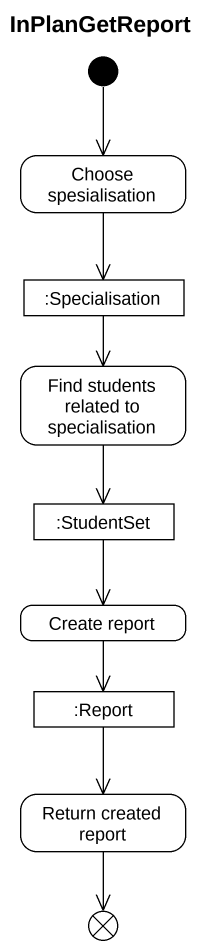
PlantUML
@startuml
title InPlanGetReport
hide empty description
state "Choose spesialisation" as Choose_spesialisation
state ":Specialisation" as Specialisation <<object>>
state "Find students related to specialisation" as Find_students_related_to
state ":StudentSet" as StudentSet <<object>>
state "Create report" as Create_report
state ":Report" as Report <<object>>
state "Return created report" as Return_created_report
state flowfinal1 <<end>>
[*] --> Choose_spesialisation
Choose_spesialisation --> Specialisation
Specialisation --> Find_students_related_to
Find_students_related_to --> StudentSet
StudentSet --> Create_report
Create_report --> Report
Report --> Return_created_report
Return_created_report --> flowfinal1
@enduml
